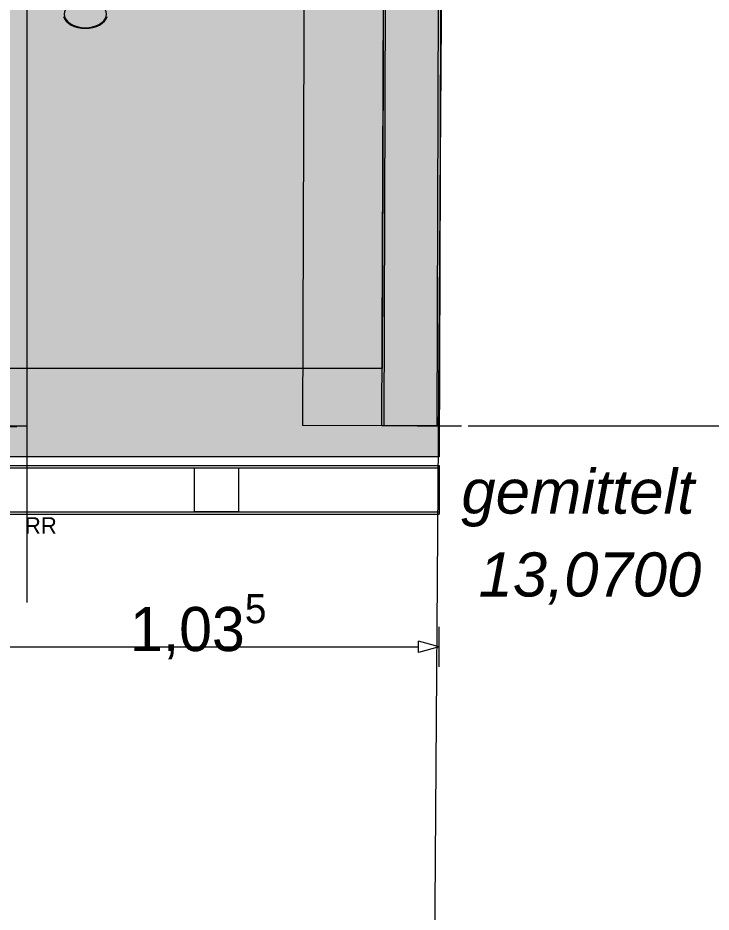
# Model space of a CAD drawing. Header units: metres. Extents: x -3 to 171, y -23 to 41.
# Drawn here: x 17.98 to 19.551, y -16.102 to -14.076 of the extents above; entities that cross this region are included whole.
import ezdxf

# ---------------------------------------------------------------- set-up
doc = ezdxf.new("R2010")
doc.units = ezdxf.units.M
doc.header["$MEASUREMENT"] = 0
for name, pattern in [('Achse', [0.004, 0.002, -0.001, 0, -0.001]), ('Baufluchtlinie', [0.013, 0.008, -0.005]), ('Strichlinie weit', [0.004, 0.003, -0.001])]:
    doc.linetypes.add(name, pattern=pattern)
for name, color, linetype in [('5._2.DG PP STG1_1_000 Achsraster', 7, 'Continuous'), ('5._2.DG PP STG1_1_110 Wand Aussen', 7, 'Continuous'), ('5._2.DG PP STG1_1_310 Dachkonstruktion massiv', 7, 'Continuous'), ('5._2.DG PP STG1_1_330 Dachaufbau', 7, 'Continuous'), ('5._2.DG PP STG1_1_611 Entwässerung', 7, 'Continuous'), ('5._2.DG PP STG1_1_910 Allgemein Lageplan Höhen', 7, 'Continuous'), ('5._2.DG PP STG1_1_970 Brandschutz', 7, 'Continuous'), ('5._2.DG PP STG1_1_Neubau_840 Baulinien', 7, 'Continuous')]:
    doc.layers.add(name, color=color, linetype=linetype)
doc.styles.add('ERSTELLTER_STIL_2', font='')
doc.styles.add('ERSTELLTER_STIL_3', font='arialbi.ttf')
doc.styles.get('ERSTELLTER_STIL_2').set_extended_font_data('Eurostile')
doc.linetypes.add('Grenze Grundstück', pattern='A,0,[2,415_260415_PP_VA_1_8 2 DG1.Shx,S=0.00031746,R=0,X=0,Y=0],-0.04,0', length=0.04)

msp = doc.modelspace()

# ---------------------------------------------------------------- hatches: boundary and pattern name
at = {"layer": '5._2.DG PP STG1_1_110 Wand Aussen', "linetype": 'Continuous', "lineweight": 13, "true_color": 0x3f7f02}
msp.add_hatch(color=76, dxfattribs=at).paths.add_polyline_path([(18.805, -14.9996), (18.855, 0.0004), (18.675, 0.001), (18.625, -14.999)])
at = {"layer": '5._2.DG PP STG1_1_110 Wand Aussen', "linetype": 'Continuous', "lineweight": 0, "true_color": 0x373737}
msp.add_hatch(color=250, dxfattribs=at).paths.add_polyline_path([(18.81, -14.9996), (18.86, 0.0004), (18.855, 0.0004), (18.805, -14.9996)])
at = {"layer": '5._2.DG PP STG1_1_110 Wand Aussen', "linetype": 'Continuous', "lineweight": 13, "true_color": 0xff6400}
msp.add_hatch(color=30, dxfattribs=at).paths.add_polyline_path([(18.93, -15), (18.98, 0), (18.86, 0.0004), (18.81, -14.9996)])
at = {"layer": '5._2.DG PP STG1_1_330 Dachaufbau', "linetype": 'Continuous', "lineweight": 0, "true_color": 0x000000}
msp.add_hatch(color=18, dxfattribs=at).paths.add_polyline_path([(18.4999, -12.93), (18.4999, -13.585), (12.55, -13.585), (12.55, -15.07), (13.745, -15.07), (13.745, -14.228), (15.495, -14.228), (15.495, -15.07), (16.21, -15.07), (16.21, -14.228), (17.96, -14.228), (17.96, -15.07), (18.9348, -15.07), (18.9419, -12.93)])

# ---------------------------------------------------------------- linework, layer by layer
at = {"layer": '5._2.DG PP STG1_1_000 Achsraster', "color": 5, "linetype": 'Achse', "lineweight": 0, "ltscale": 1000}
for p, q in [((18, 3), (18, -22.5231)), ((-1.5, -15), (21, -15))]:
    msp.add_line(p, q, dxfattribs=at)
at = {"layer": '5._2.DG PP STG1_1_110 Wand Aussen', "color": 7, "linetype": 'Continuous', "lineweight": 18, "ltscale": 1000}
msp.add_line((18.805, -14.9996), (18.855, 0.0004), dxfattribs=at)
at = {"layer": '5._2.DG PP STG1_1_110 Wand Aussen', "color": 7, "linetype": 'Continuous', "lineweight": 13, "ltscale": 1000}
for p, q in [((18.81, -14.9996), (18.86, 0.0004)), ((18.93, -15), (18.98, 0))]:
    msp.add_line(p, q, dxfattribs=at)
at = {"layer": '5._2.DG PP STG1_1_110 Wand Aussen', "color": 7, "linetype": 'Continuous', "lineweight": 13, "ltscale": 1000, "flags": 128}
for points in [[(18.935, -15), (18.985, 0)], [(18.81, -14.9996), (18.805, -14.9996)], [(18.93, -15), (18.81, -14.9996)], [(18.935, -15), (18.93, -15)]]:
    msp.add_lwpolyline(points, dxfattribs=at)
at = {"layer": '5._2.DG PP STG1_1_110 Wand Aussen', "color": 7, "linetype": 'Continuous', "lineweight": 18, "ltscale": 1000, "flags": 128}
for points in [[(18.6383, -11.025), (18.625, -14.999)], [(18.805, -14.9996), (18.625, -14.999)]]:
    msp.add_lwpolyline(points, dxfattribs=at)
at = {"layer": '5._2.DG PP STG1_1_310 Dachkonstruktion massiv', "color": 7, "linetype": 'Continuous', "lineweight": 18, "ltscale": 1000, "flags": 128}
for points in [[(18.8086, -13.9344), (18.8055, -14.87)], [(18.8055, -14.87), (17.96, -14.87)]]:
    msp.add_lwpolyline(points, dxfattribs=at)
at = {"layer": '5._2.DG PP STG1_1_330 Dachaufbau', "color": 7, "linetype": 'Continuous', "lineweight": 18, "ltscale": 1000, "flags": 128}
for points in [[(18.9419, -12.93), (18.9348, -15.07)], [(18.9348, -15.07), (17.96, -15.07)]]:
    msp.add_lwpolyline(points, dxfattribs=at)
at = {"layer": '5._2.DG PP STG1_1_611 Entwässerung', "color": 14, "linetype": 'Achse', "lineweight": 13, "ltscale": 1000, "true_color": 0xa80000}
msp.add_line((17.9, -15.09), (18.9348, -15.09), dxfattribs=at)
at = {"layer": '5._2.DG PP STG1_1_611 Entwässerung', "color": 171, "linetype": 'Strichlinie weit', "lineweight": 13, "ltscale": 1000, "true_color": 0x6c6cff, "flags": 128}
msp.add_lwpolyline([(18.1328, -14.0365), (18.1245, -14.0369), (18.1164, -14.0383), (18.1088, -14.0406), (18.102, -14.0437), (18.0961, -14.0475), (18.0913, -14.0519), (18.0877, -14.0568), (18.0856, -14.0619), (18.0848, -14.0673), (18.0856, -14.0727), (18.0877, -14.0779), (18.0913, -14.0827), (18.0961, -14.0871), (18.102, -14.0909), (18.1088, -14.094), (18.1164, -14.0963), (18.1245, -14.0977), (18.1328, -14.0982), (18.1412, -14.0977), (18.1492, -14.0963), (18.1568, -14.094), (18.1637, -14.0909), (18.1696, -14.0871), (18.1744, -14.0827), (18.1779, -14.0779), (18.1801, -14.0727), (18.1808, -14.0673), (18.1801, -14.0619), (18.1779, -14.0568), (18.1744, -14.0519), (18.1696, -14.0475), (18.1637, -14.0437), (18.1568, -14.0406), (18.1492, -14.0383), (18.1412, -14.0369)], close=True, dxfattribs=at)
at = {"layer": '5._2.DG PP STG1_1_611 Entwässerung', "color": 171, "linetype": 'Continuous', "lineweight": 13, "ltscale": 1000, "true_color": 0x6c6cff, "flags": 128}
for points in [[(18.0836, -14.0729), (18.0858, -14.0783), (18.0895, -14.0834), (18.0945, -14.088), (18.1007, -14.0919), (18.1078, -14.0951), (18.1157, -14.0975), (18.1241, -14.099), (18.1328, -14.0994), (18.1415, -14.099), (18.1499, -14.0975), (18.1578, -14.0951), (18.165, -14.0919), (18.1711, -14.088), (18.1761, -14.0834), (18.1798, -14.0783), (18.1821, -14.0729)], [(17.9, -15.09), (18.9348, -15.09)], [(18.9348, -15.09), (18.9348, -15.095)], [(17.9, -15.095), (18.9348, -15.095)], [(18.9348, -15.095), (18.9348, -15.195)], [(17.9, -15.195), (18.9348, -15.195)], [(17.9, -15.2), (18.9348, -15.2)], [(18.9348, -15.195), (18.9348, -15.2)]]:
    msp.add_lwpolyline(points, dxfattribs=at)
msp.add_lwpolyline([(18.38, -15.095), (18.48, -15.095), (18.48, -15.195), (18.38, -15.195)], close=True, dxfattribs=at)
at = {"layer": '5._2.DG PP STG1_1_910 Allgemein Lageplan Höhen', "color": 7, "linetype": 'Continuous', "lineweight": 13, "ltscale": 1000}
for p, q in [((18.935, -15.05), (18.935, -14.95)), ((18.885, -15), (18.985, -15))]:
    msp.add_line(p, q, dxfattribs=at)
at = {"layer": '5._2.DG PP STG1_1_970 Brandschutz', "color": 16, "linetype": 'Continuous', "lineweight": 13, "ltscale": 1000, "true_color": 0x7e0000}
for p, q in [((18.9348, -15.5459), (18.9348, -15.4553)), ((18.8881, -15.5131), (18.8881, -15.4881)), ((18.9348, -15.5006), (18.8881, -15.4881)), ((17.9466, -15.5006), (18.8881, -15.5006)), ((18.9348, -15.5006), (18.8881, -15.5131))]:
    msp.add_line(p, q, dxfattribs=at)
at = {"layer": '5._2.DG PP STG1_1_Neubau_840 Baulinien', "color": 76, "linetype": 'Grenze Grundstück', "lineweight": 13, "ltscale": 1000, "true_color": 0x3f7f02, "flags": 128}
msp.add_lwpolyline([(0.0612, -22.5231), (0.0564, -12.2031), (0, -0.0002), (18.985, -0.0012), (18.958, -11.4452), (18.9, -19.5674), (18.8871, -22.5231)], dxfattribs=at)
at = {"layer": '5._2.DG PP STG1_1_Neubau_840 Baulinien', "color": 1, "linetype": 'Baufluchtlinie', "lineweight": 25, "ltscale": 1000, "true_color": 0xfb0106, "flags": 128}
msp.add_lwpolyline([(-3.0225, -14.9829), (0, -15), (18.9876, -15.0005), (22.9775, -15.0038)], dxfattribs=at)

# ---------------------------------------------------------------- texts
at = {"layer": '5._2.DG PP STG1_1_611 Entwässerung', "color": 171, "linetype": 'Continuous', "lineweight": 13, "true_color": 0x6c6cff, "insert": (17.9958, -15.207), "char_height": 0.0375, "attachment_point": 1, "style": 'ERSTELLTER_STIL_2'}
msp.add_mtext('\\A1;{\\pql;\\fEurostile|b0|i0|c0|p0;\\W1.000000;RR}', dxfattribs=at)
at = {"layer": '5._2.DG PP STG1_1_910 Allgemein Lageplan Höhen', "color": 7, "linetype": 'Continuous', "lineweight": 13, "char_height": 0.1, "attachment_point": 1, "style": 'ERSTELLTER_STIL_3'}
for s, insert in [('\\A1;{\\pql;\\fArial Italic|b0|i0|c0|p0;\\W1.000000;gemittelt}', (18.985, -15.0989)), ('\\A1;{\\pql;\\fArial Italic|b0|i0|c0|p0;\\W1.000000; 13,0700}', (18.985, -15.2867))]:
    msp.add_mtext(s, dxfattribs=dict(at, insert=insert))
at = {"layer": '5._2.DG PP STG1_1_970 Brandschutz', "color": 16, "linetype": 'Continuous', "lineweight": 13, "true_color": 0x7e0000, "insert": (18.2339, -15.5395), "char_height": 0.1, "attachment_point": 7, "style": 'ERSTELLTER_STIL_2'}
msp.add_mtext('\\A1;{\\pql;\\fEurostile|b0|i0|c0|p0;\\W1.000000;1,03\\fEurostile|b0|i0|c0|p0;\\W1.000000;\\A1{\\H.66x;\\S5^  ;}}', dxfattribs=at)

doc.saveas('drawing.dxf')
